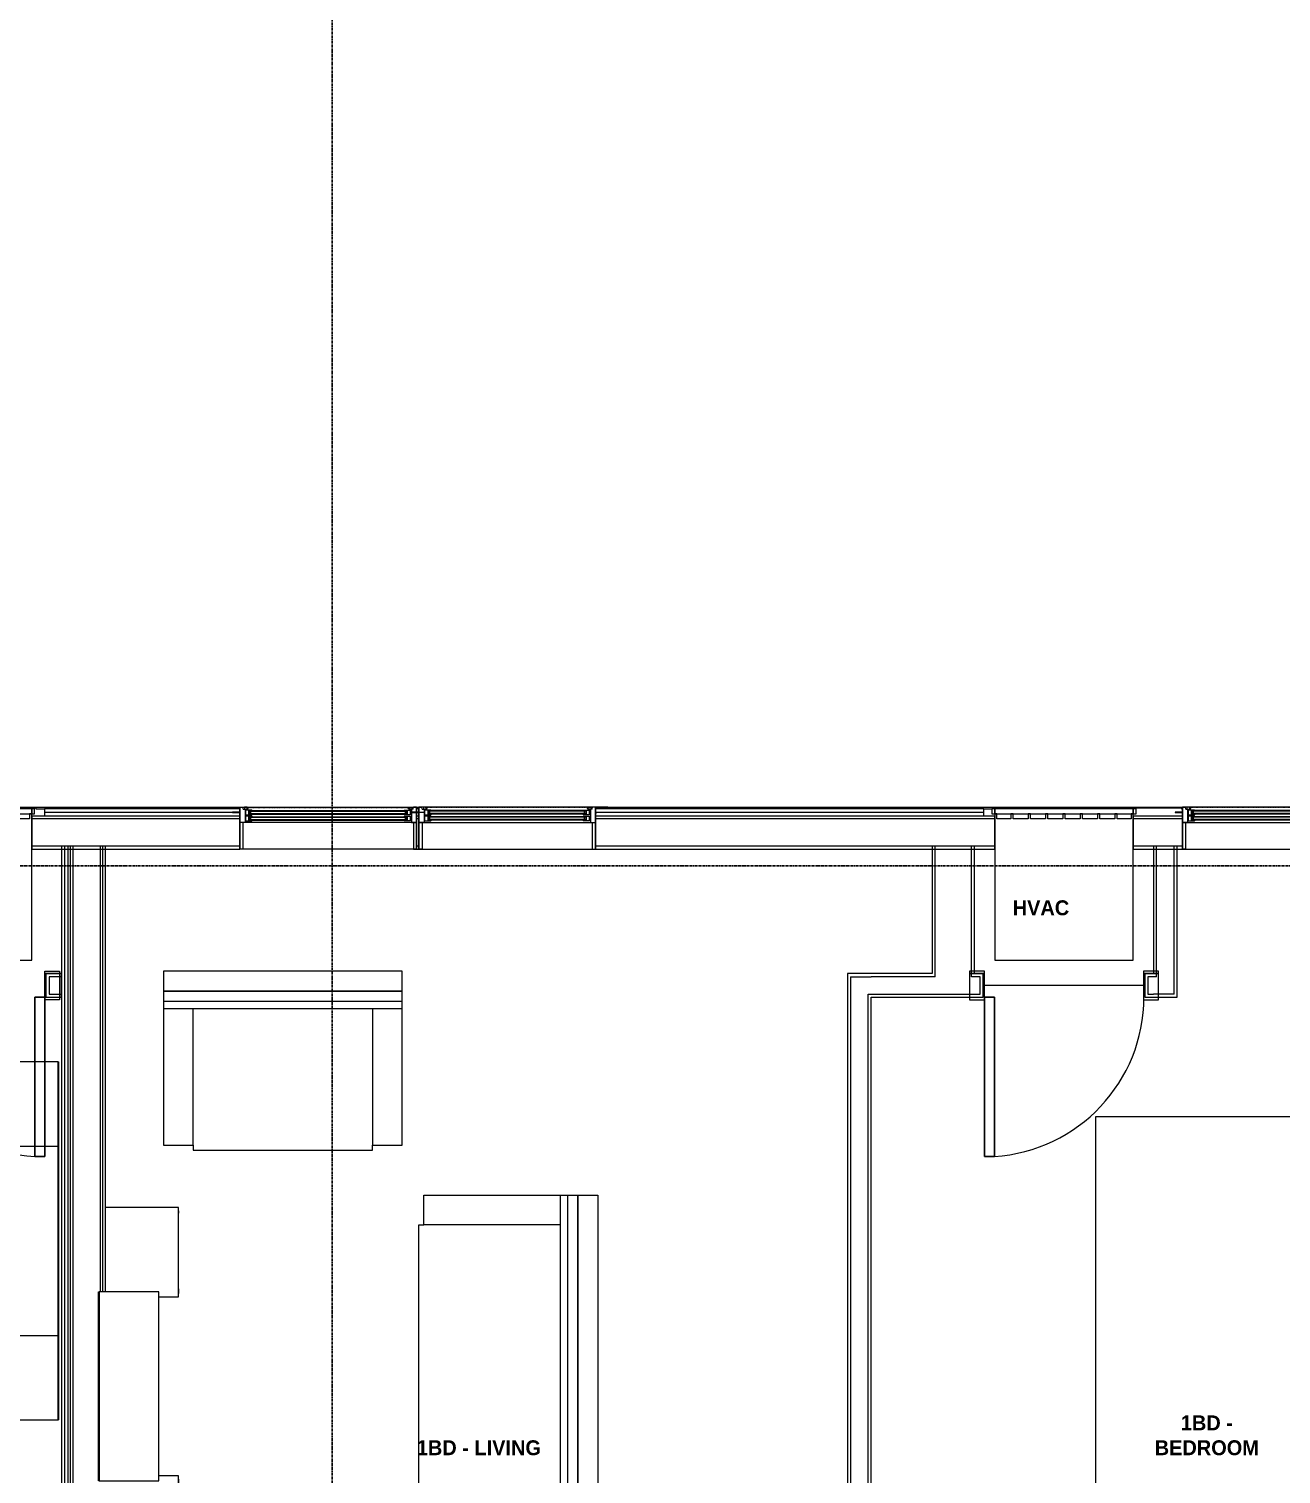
# Model space of a CAD drawing. Header units: inches. Extents: x -4093 to -1777, y 9773 to 12264.
# Drawn here: x -3215.3 to -2963.5, y 10716.9 to 11007.4 of the extents above; entities that cross this region are included whole.
import ezdxf

# ---------------------------------------------------------------- set-up
doc = ezdxf.new("R2010")
doc.units = ezdxf.units.IN
doc.header["$MEASUREMENT"] = 0
doc.linetypes.add('Dash', pattern=[0.25, 0.125, -0.125])
doc.linetypes.add('Grid Line 1_2_', pattern=[0.875, 0.5, -0.125, 0.125, -0.125])
for name, color, linetype, lineweight in [('0-1', 7, 'Continuous', 5), ('0-2', 7, 'Continuous', 9), ('A-AREA-IDEN', 2, 'Continuous', 9), ('A-DETL-GENF', 92, 'Continuous', 18), ('A-DETL-GENF-HDLN', 1, 'Dash', 9), ('A-DOOR-1', 7, 'Continuous', 9), ('A-DOOR-2', 10, 'Continuous', 30), ('A-FLOR-1', 7, 'Continuous', 9), ('A-GENM', 5, 'Continuous', 9), ('A-GLAZ', 151, 'Continuous', 18), ('A-GLAZ-1', 151, 'Continuous', 9), ('A-GLAZ-2', 151, 'Continuous', 30), ('A-WALL', 113, 'Continuous', 18), ('A-WALL-1', 7, 'Continuous', 9), ('A-WALL-2', 250, 'Continuous', 18), ('A-WALL-3', 113, 'Continuous', 9), ('I-FURN', 30, 'Continuous', 9), ('I-FURN-1', 7, 'Continuous', 9), ('I-WALL-1', 7, 'Continuous', 9), ('S-GRID-1', 1, 'Grid Line 1_2_', 30)]:
    doc.layers.add(name, color=color, linetype=linetype, lineweight=lineweight)
doc.styles.add('Century Gothic_B', font='GOTHICB.TTF', dxfattribs={"height": 3})

# ---------------------------------------------------------------- blocks, each defined once
blk = doc.blocks.new('Entertainment_Center_14771 - Entertainment_Center_14771-1352616-BACKGROUND - 2ND FLOOR')
at = {"layer": 'I-FURN-1'}
for p, q in [((-36, 6.12), (-19, 6.12)), ((-36, 6), (-36, 6.12)), ((-19, 6), (-36, 6)), ((-19, 6), (-36, 6)), ((-36, 6), (-36, -10)), ((-19, 6.12), (19, 6.12)), ((-19, 6), (-19, 6.12)), ((19, 6), (-19, 6)), ((19, 6), (-19, 6)), ((-19, 6), (-19, -6)), ((19, 6.12), (36, 6.12)), ((19, 6.12), (19, 6)), ((36, 6), (19, 6)), ((19, -6), (19, 6)), ((36, 6), (19, 6)), ((36, 6), (36, 6.12)), ((36, -10), (36, 6)), ((-19, -6), (19, -6)), ((-18, -10), (-18, -6)), ((18, -6), (18, -10)), ((-36, -10), (-18, -10)), ((-35.34, -10), (-35.34, -10.03)), ((-35.34, -10.03), (-34.85, -10.03)), ((-34.85, -10.03), (-34.85, -10)), ((-19.66, -10), (-19.66, -10.03)), ((-19.66, -10.03), (-18.66, -10.03)), ((-18.66, -10.03), (-18.66, -10)), ((18, -10), (36, -10)), ((18.66, -10), (18.66, -10.03)), ((18.66, -10.03), (19.66, -10.03)), ((19.66, -10.03), (19.66, -10)), ((34.85, -10), (34.85, -10.03)), ((34.85, -10.03), (35.34, -10.03)), ((35.34, -10.03), (35.34, -10))]:
    blk.add_line(p, q, dxfattribs=at)
blk = doc.blocks.new('SWING - SINGLE - FLUSH - SWING - 32_ x 80_ - WITH ACOUSTICAL SEAL-4346081-BACKGROUND - 2ND FLOOR')
at = {"layer": 'A-DOOR-1'}
for p, q in [((-19, 2.37), (-19, 2.87)), ((-19, 2.87), (-16, 2.87)), ((-19, 2.37), (-16, 2.37)), ((-19, -2.88), (-19, 2.37)), ((-16, 2.37), (-19, 2.37)), ((-16, 2.87), (-16, 2.37)), ((-16, 2.37), (-16, -2.88)), ((16, 2.37), (16, 2.87)), ((16, 2.87), (19, 2.87)), ((16, 2.37), (19, 2.37)), ((16, -2.88), (16, 2.37)), ((19, 2.37), (16, 2.37)), ((19, 2.87), (19, 2.37)), ((19, 2.37), (19, -2.88)), ((-16, -2.88), (-19, -2.88)), ((19, -2.88), (16, -2.88))]:
    blk.add_line(p, q, dxfattribs=at)
blk.add_arc((16, -2.38), 32.07, 180, 266.4241, dxfattribs=at)
at = {"layer": 'A-DOOR-2'}
for p, q in [((14, -2.38), (14, -34.38)), ((16, -2.38), (14, -2.38)), ((16, -2.38), (16, -34.38)), ((16, -34.38), (14, -34.38))]:
    blk.add_line(p, q, dxfattribs=at)
blk = doc.blocks.new('Entertainment_Center_14771 - Entertainment_Center_14771-V30-BACKGROUND - 2ND FLOOR')
at = {"layer": 'I-FURN-1'}
for p, q in [((-18, 10), (-36, 10)), ((-36, 10), (-36, -4.69)), ((-34.85, 10.03), (-35.34, 10.03)), ((-35.34, 10.03), (-35.34, 10)), ((-34.85, 10), (-34.85, 10.03)), ((-18.66, 10.03), (-19.66, 10.03)), ((-19.66, 10.03), (-19.66, 10)), ((-18.66, 10), (-18.66, 10.03)), ((-18, 6), (-18, 10)), ((36, 10), (18, 10)), ((18, 10), (18, 6)), ((18.66, 10.03), (18.66, 10)), ((19.66, 10.03), (18.66, 10.03)), ((19.66, 10), (19.66, 10.03)), ((35.34, 10.03), (34.85, 10.03)), ((34.85, 10.03), (34.85, 10)), ((35.34, 10), (35.34, 10.03)), ((36, -4.69), (36, 10)), ((19, 6), (-19, 6)), ((-19, 6), (-19, -6)), ((19, -6), (19, 6)), ((-19, -6), (19, -6)), ((-19, -6.13), (-19, -6)), ((-19, -6), (19, -6)), ((19, -6.13), (-19, -6.13)), ((19, -6), (19, -6.13))]:
    blk.add_line(p, q, dxfattribs=at)
blk = doc.blocks.new('Couch-Both_Arms-Generic - 1-1372852-BACKGROUND - 2ND FLOOR')
at = {"layer": 'I-FURN'}
for p, q in [((-42, 17.5), (-36, 17.5)), ((-42, -10), (-42, 17.5)), ((-36, 18.5), (36, 18.5)), ((-36, 17.5), (-36, 18.5)), ((-36, 17.5), (-36, -10)), ((36, 18.5), (36, 17.5)), ((36, 17.5), (42, 17.5)), ((36, -10), (36, 17.5)), ((42, 17.5), (42, -10)), ((-42, -10), (42, -10)), ((-42, -13.5), (-42, -10)), ((-42, -11.5), (42, -11.5)), ((42, -10), (42, -13.5)), ((-42, -13.5), (42, -13.5)), ((42, -13.5), (-42, -13.5))]:
    blk.add_line(p, q, dxfattribs=at)
at = {"layer": 'I-FURN-1'}
for p, q in [((-42, -17.5), (-42, -13.5)), ((42, -13.5), (42, -17.5)), ((42, -17.5), (-42, -17.5))]:
    blk.add_line(p, q, dxfattribs=at)
blk = doc.blocks.new('Couch-Both_Arms-Generic - 2-1352635-BACKGROUND - 2ND FLOOR')
at = {"layer": 'I-FURN'}
for p, q in [((-24, 13.5), (24, 13.5)), ((24, 13.5), (-24, 13.5)), ((-24, 13.5), (-24, 10)), ((24, 10), (24, 13.5)), ((-24, 11.5), (24, 11.5)), ((-24, 10), (-24, -17.5)), ((-24, 10), (24, 10)), ((-18, -17.5), (-18, 10)), ((18, 10), (18, -17.5)), ((24, -17.5), (24, 10)), ((-24, -17.5), (-18, -17.5)), ((-18, -17.5), (-18, -18.5)), ((-18, -18.5), (18, -18.5)), ((18, -18.5), (18, -17.5)), ((18, -17.5), (24, -17.5))]:
    blk.add_line(p, q, dxfattribs=at)
at = {"layer": 'I-FURN-1'}
for p, q in [((24, 17.5), (-24, 17.5)), ((-24, 17.5), (-24, 13.5)), ((24, 13.5), (24, 17.5))]:
    blk.add_line(p, q, dxfattribs=at)
blk = doc.blocks.new('Bed-Standard - King 78_ x 80_-V6-BACKGROUND - 2ND FLOOR')
at = {"layer": 'I-FURN-1'}
for p, q in [((-28.31, 41.8), (49.69, 41.8)), ((-28.31, -38.2), (-28.31, 41.8)), ((49.69, 41.8), (49.69, -38.2)), ((49.69, -24.2), (-28.31, -17.63)), ((-25.31, -24.2), (46.69, -24.2)), ((-25.31, -36.2), (-25.31, -24.2)), ((46.69, -36.2), (46.69, -24.2)), ((-25.31, -36.2), (46.69, -36.2))]:
    blk.add_line(p, q, dxfattribs=at)
blk = doc.blocks.new('SWING - SINGLE - FLUSH - SWING - 32_ x 80_ - WITH ACOUSTICAL SEAL-4346071-BACKGROUND - 2ND FLOOR')
at = {"layer": 'A-DOOR-1'}
for p, q in [((-16, 2.87), (-19, 2.87)), ((-19, 2.87), (-19, -2.38)), ((-16, -2.38), (-16, 2.87)), ((19, 2.87), (16, 2.87)), ((16, 2.87), (16, -2.38)), ((19, -2.38), (19, 2.87)), ((-19, -2.38), (-16, -2.38)), ((-16, -2.38), (-19, -2.38)), ((-19, -2.38), (-19, -2.88)), ((-19, -2.88), (-16, -2.88)), ((-16, -2.88), (-16, -2.38)), ((16, -2.38), (19, -2.38)), ((19, -2.38), (16, -2.38)), ((16, -2.38), (16, -2.88)), ((16, -2.88), (19, -2.88)), ((19, -2.88), (19, -2.38))]:
    blk.add_line(p, q, dxfattribs=at)
blk.add_arc((16, 2.37), 32.07, 93.5759, 180, dxfattribs=at)
at = {"layer": 'A-DOOR-2'}
for p, q in [((14, 2.37), (14, 34.38)), ((16, 34.38), (14, 34.38)), ((16, 2.37), (16, 34.38)), ((16, 2.37), (14, 2.37))]:
    blk.add_line(p, q, dxfattribs=at)
blk = doc.blocks.new('CTR - 1st Phase - Unit Layouts_rvt-1-BACKGROUND - 2ND FLOOR')
at = {"layer": 'A-FLOR-1'}
blk.add_line((-2991.17, 10815.13), (-3023.17, 10815.13), dxfattribs=at)
at = {"layer": 'A-WALL-1'}
for p, q in [((-2989.17, 10843.13), (-2989.17, 10817.51)), ((-2984.42, 10843.13), (-2989.17, 10843.13)), ((-2984.42, 10812.76), (-2984.42, 10843.13)), ((-3208.76, 10817.51), (-3211.89, 10817.51)), ((-3211.89, 10817.51), (-3211.89, 10812.76)), ((-3208.76, 10812.76), (-3208.76, 10817.51)), ((-3050.7, 10817.51), (-3050.7, 10711.16)), ((-3050.07, 10817.51), (-3050.7, 10817.51)), ((-3045.95, 10817.51), (-3050.07, 10817.51)), ((-3033.67, 10817.51), (-3045.95, 10817.51)), ((-3023.42, 10817.51), (-3025.17, 10817.51)), ((-3023.42, 10812.76), (-3023.42, 10817.51)), ((-2989.17, 10817.51), (-2990.92, 10817.51)), ((-2990.92, 10817.51), (-2990.92, 10812.76)), ((-3211.89, 10812.76), (-3208.76, 10812.76)), ((-3045.95, 10711.16), (-3045.95, 10812.76)), ((-3045.95, 10812.76), (-3023.42, 10812.76)), ((-2990.92, 10812.76), (-2989.17, 10812.76)), ((-2989.17, 10812.76), (-2985.05, 10812.76)), ((-2985.05, 10812.76), (-2984.42, 10812.76))]:
    blk.add_line(p, q, dxfattribs=at)
at = {"layer": 'A-WALL-2'}
for p, q in [((-3033.05, 10817.51), (-3033.05, 10843.13)), ((-3025.8, 10817.51), (-3025.8, 10843.13)), ((-2988.55, 10816.88), (-2988.55, 10843.13)), ((-2985.05, 10813.38), (-2985.05, 10843.13)), ((-3033.05, 10816.88), (-3033.05, 10817.51)), ((-3025.8, 10816.88), (-3025.8, 10817.51)), ((-3211.26, 10816.88), (-3211.26, 10815.13)), ((-3208.76, 10816.88), (-3211.26, 10816.88)), ((-3211.26, 10815.13), (-3211.26, 10813.38)), ((-3050.07, 10816.88), (-3050.07, 10711.79)), ((-3050.07, 10816.88), (-3046.57, 10816.88)), ((-3046.57, 10816.88), (-3045.95, 10816.88)), ((-3033.05, 10816.88), (-3045.95, 10816.88)), ((-3024.05, 10816.88), (-3025.8, 10816.88)), ((-3024.05, 10815.13), (-3024.05, 10816.88)), ((-3024.05, 10813.38), (-3024.05, 10815.13)), ((-2990.3, 10816.88), (-2990.3, 10815.13)), ((-2989.17, 10816.88), (-2990.3, 10816.88)), ((-2990.3, 10815.13), (-2990.3, 10813.38)), ((-2988.55, 10816.88), (-2989.17, 10816.88)), ((-3211.26, 10813.38), (-3208.76, 10813.38)), ((-3046.57, 10711.79), (-3046.57, 10813.38)), ((-3046.57, 10813.38), (-3045.95, 10813.38)), ((-3045.95, 10813.38), (-3024.05, 10813.38)), ((-2990.3, 10813.38), (-2989.17, 10813.38)), ((-2988.55, 10813.38), (-2989.17, 10813.38)), ((-2985.05, 10813.38), (-2988.55, 10813.38))]:
    blk.add_line(p, q, dxfattribs=at)
at = {"layer": 'I-WALL-1'}
for p, q in [((-3033.67, 10843.13), (-3033.67, 10817.51)), ((-3025.17, 10843.13), (-3033.67, 10843.13)), ((-3025.17, 10817.51), (-3025.17, 10843.13))]:
    blk.add_line(p, q, dxfattribs=at)
at = {"layer": '0-2'}
for name, p in [('SWING - SINGLE - FLUSH - SWING - 32_ x 80_ - WITH ACOUSTICAL SEAL-4346081-BACKGROUND - 2ND FLOOR', (-3228.14, 10815.13)), ('Couch-Both_Arms-Generic - 2-1352635-BACKGROUND - 2ND FLOOR', (-3164.25, 10800.49))]:
    blk.add_blockref(name, p, dxfattribs=at)
for name, p, rotation in [('SWING - SINGLE - FLUSH - SWING - 32_ x 80_ - WITH ACOUSTICAL SEAL-4346071-BACKGROUND - 2ND FLOOR', (-3007.17, 10815.13), 180), ('Entertainment_Center_14771 - Entertainment_Center_14771-1352616-BACKGROUND - 2ND FLOOR', (-3215.45, 10763.77), 269.9999999999737), ('Bed-Standard - King 78_ x 80_-V6-BACKGROUND - 2ND FLOOR', (-2958.97, 10739.07), 90.00000000002855), ('Couch-Both_Arms-Generic - 1-1372852-BACKGROUND - 2ND FLOOR', (-3118.42, 10730.99), 89.99999999994378), ('Entertainment_Center_14771 - Entertainment_Center_14771-V30-BACKGROUND - 2ND FLOOR', (-3195.2, 10734.5), 269.9999999999486)]:
    blk.add_blockref(name, p, dxfattribs=dict(at, rotation=rotation))
blk = doc.blocks.new('CTR - 1st Phase - Common Walls_rvt-1-BACKGROUND - 2ND FLOOR')
at = {"layer": 'A-WALL-2'}
for p, q in [((-3208.14, 10843.14), (-3208.14, 10475.54)), ((-3207.51, 10843.14), (-3207.51, 10475.54)), ((-3207.01, 10843.14), (-3207.01, 10475.54)), ((-3206.51, 10843.14), (-3206.51, 10475.54)), ((-3201.01, 10843.14), (-3201.01, 10753.5)), ((-3200.51, 10843.14), (-3200.51, 10753.5))]:
    blk.add_line(p, q, dxfattribs=at)
at = {"layer": 'I-WALL-1'}
for p, q in [((-3199.89, 10843.14), (-3208.76, 10843.14)), ((-3208.76, 10843.14), (-3208.76, 10476.16)), ((-3199.89, 10753.5), (-3199.89, 10843.14))]:
    blk.add_line(p, q, dxfattribs=at)
blk = doc.blocks.new('CTR - 1st Phase - Structure_rvt-1-BACKGROUND - 2ND FLOOR')
at = {"layer": 'S-GRID-1'}
for p, q in [((-3154.32, 9772.61), (-3154.32, 12247.5)), ((-1777.25, 10839.19), (-4076.95, 10839.19))]:
    blk.add_line(p, q, dxfattribs=at)
blk = doc.blocks.new('Window-Double_Hung-Marvin-Essential - 1-WIDE _TEMP LOWER_ ESDH3066-3454270-BACKGROUND - 2ND FLOOR')
at = {"layer": 'A-DETL-GENF'}
for p, q in [((-19.25, 3.23), (-19.25, 3.19)), ((-17.75, 3.23), (-19.25, 3.23)), ((-19.25, 3.19), (-17.9, 3.19)), ((-17.9, 3.19), (-17.9, 3.08)), ((-17.9, 3.08), (-17.75, 3.08)), ((-17.75, 4.28), (-17.16, 4.28)), ((-17.75, 4.28), (-17.75, 1.19)), ((-17.08, 3.87), (-17.16, 4.28)), ((-17.08, 3.87), (-16.19, 3.87)), ((-16.85, 4.25), (-16.85, 3.87)), ((-16.3, 4.25), (-16.85, 4.25)), ((-16.38, 3.77), (-16.72, 3.77)), ((-16.72, 3.77), (-16.72, 1.19)), ((-15.34, 3.69), (-16.56, 3.69)), ((-16.56, 2.75), (-16.56, 3.69)), ((-16.38, 3.87), (-16.38, 3.77)), ((-16.3, 4.01), (-16.3, 4.25)), ((-16.18, 4.01), (-16.3, 4.01)), ((-16.19, 3.97), (-16.1, 3.97)), ((-16.19, 3.87), (-16.19, 3.97)), ((-16.18, 4.22), (-16.1, 4.22)), ((-16.18, 4.22), (-16.18, 4.01)), ((-16.1, 3.97), (-16.1, 4.22)), ((-15.94, 2.87), (-15.94, 3.59)), ((-15.94, 3.59), (-15.28, 3.59)), ((15.84, 3.57), (-15.84, 3.57)), ((-15.84, 2.88), (-15.84, 3.57)), ((15.84, 3.45), (-15.84, 3.45)), ((15.84, 3.01), (-15.84, 3.01)), ((-15.54, 3.01), (-15.54, 3.45)), ((-15.34, 3.69), (-15.28, 3.63)), ((-15.28, 3.59), (-15.28, 3.63)), ((15.34, 3.69), (15.28, 3.63)), ((15.28, 3.59), (15.28, 3.63)), ((15.94, 3.59), (15.28, 3.59)), ((15.34, 3.69), (16.56, 3.69)), ((15.54, 3.01), (15.54, 3.45)), ((15.84, 2.88), (15.84, 3.57)), ((15.94, 2.87), (15.94, 3.59)), ((16.18, 4.22), (16.1, 4.22)), ((16.1, 3.97), (16.1, 4.22)), ((16.19, 3.97), (16.1, 3.97)), ((16.18, 4.22), (16.18, 4.01)), ((16.18, 4.01), (16.3, 4.01)), ((16.19, 3.87), (16.19, 3.97)), ((17.08, 3.87), (16.19, 3.87)), ((16.3, 4.01), (16.3, 4.25)), ((16.3, 4.25), (16.85, 4.25)), ((16.38, 3.87), (16.38, 3.77)), ((16.38, 3.77), (16.72, 3.77)), ((16.56, 2.75), (16.56, 3.69)), ((16.72, 3.77), (16.72, 1.19)), ((16.85, 4.25), (16.85, 3.87)), ((17.08, 3.87), (17.16, 4.28)), ((17.75, 4.28), (17.16, 4.28)), ((17.75, 4.28), (17.75, 1.19)), ((17.75, 3.23), (19.25, 3.23)), ((17.9, 3.08), (17.75, 3.08)), ((17.9, 3.19), (17.9, 3.08)), ((19.25, 3.19), (17.9, 3.19)), ((19.25, 3.23), (19.25, 3.19)), ((-16.72, 1.19), (-17.75, 1.19)), ((-16.56, 2.75), (-15.34, 2.75)), ((-15.34, 2.47), (-16.56, 2.47)), ((-16.56, 1.53), (-16.56, 2.47)), ((-16.56, 1.53), (-15.34, 1.53)), ((-15.28, 2.87), (-15.94, 2.87)), ((-15.94, 1.65), (-15.94, 2.37)), ((-15.94, 2.37), (-15.28, 2.37)), ((-15.28, 1.65), (-15.94, 1.65)), ((15.84, 2.88), (-15.84, 2.88)), ((15.84, 2.35), (-15.84, 2.35)), ((-15.84, 1.66), (-15.84, 2.35)), ((15.84, 2.23), (-15.84, 2.23)), ((15.84, 1.79), (-15.84, 1.79)), ((15.84, 1.66), (-15.84, 1.66)), ((-15.54, 1.79), (-15.54, 2.23)), ((-15.34, 2.75), (-15.28, 2.81)), ((-15.34, 2.47), (-15.28, 2.41)), ((-15.34, 1.53), (-15.28, 1.59)), ((-15.28, 2.81), (-15.28, 2.87)), ((-15.28, 2.37), (-15.28, 2.41)), ((-15.28, 1.59), (-15.28, 1.65)), ((15.28, 2.81), (15.28, 2.87)), ((15.28, 2.87), (15.94, 2.87)), ((15.34, 2.75), (15.28, 2.81)), ((15.34, 2.47), (15.28, 2.41)), ((15.28, 2.37), (15.28, 2.41)), ((15.94, 2.37), (15.28, 2.37)), ((15.28, 1.59), (15.28, 1.65)), ((15.28, 1.65), (15.94, 1.65)), ((15.34, 1.53), (15.28, 1.59)), ((16.56, 2.75), (15.34, 2.75)), ((15.34, 2.47), (16.56, 2.47)), ((16.56, 1.53), (15.34, 1.53)), ((15.54, 1.79), (15.54, 2.23)), ((15.84, 1.66), (15.84, 2.35)), ((15.94, 1.65), (15.94, 2.37)), ((16.56, 1.53), (16.56, 2.47)), ((16.72, 1.19), (17.75, 1.19))]:
    blk.add_line(p, q, dxfattribs=at)
at = {"layer": 'A-DETL-GENF-HDLN'}
blk.add_line((16.1, 4.22), (-16.5, 4.22), dxfattribs=at)
at = {"layer": 'A-GLAZ'}
for p, q in [((-17.13, 1.16), (-17.13, -4.19)), ((17.12, -4.19), (17.12, 1.16)), ((-17.13, -4.19), (-17.75, -4.19)), ((17.12, -4.19), (17.75, -4.19))]:
    blk.add_line(p, q, dxfattribs=at)
at = {"layer": 'A-GLAZ-1'}
for p, q in [((17.75, 4.28), (-17.75, 4.28)), ((20.46, 4.25), (17.75, 4.25)), ((17.75, 4.19), (20.46, 4.19)), ((20.46, 4.19), (20.46, 4.25)), ((-17.75, 1.19), (17.75, 1.19)), ((-17.75, -4.19), (17.75, -4.19))]:
    blk.add_line(p, q, dxfattribs=at)
at = {"layer": 'A-GLAZ-2'}
for p, q in [((-17.75, 4.28), (-17.75, 1.19)), ((17.75, 1.19), (17.75, 4.28)), ((-17.75, 1.16), (-17.75, -4.19)), ((17.75, -4.19), (17.75, 1.16))]:
    blk.add_line(p, q, dxfattribs=at)
blk = doc.blocks.new('V-Series_EWC4_SPVU_RFA_2015 - 2ND AND 3RD FLOOR-2226480-BACKGROUND - 2ND FLOOR')
at = {"layer": 'A-GENM'}
for p, q in [((-3859.97, 11740.34), (-3859.97, 11739.78)), ((-3858.97, 11740.34), (-3859.97, 11740.34)), ((-3859.97, 11739.78), (-3859.97, 11711.9)), ((-3858.97, 11739.78), (-3859.97, 11739.78)), ((-3859.97, 11739.78), (-3858.97, 11739.78)), ((-3858.97, 11739.78), (-3858.97, 11740.34)), ((-3858.97, 11711.9), (-3858.97, 11739.78)), ((-3829.54, 11739.78), (-3858.97, 11739.78)), ((-3858.97, 11739.78), (-3858.97, 11739.34)), ((-3858.97, 11739.34), (-3857.97, 11739.34)), ((-3857.97, 11739.34), (-3857.97, 11736.54)), ((-3829.54, 11711.9), (-3829.54, 11739.78)), ((-3857.97, 11736.54), (-3858.97, 11736.54)), ((-3858.97, 11736.54), (-3858.97, 11736.04)), ((-3858.97, 11736.04), (-3857.97, 11736.04)), ((-3857.97, 11736.04), (-3857.97, 11733.06)), ((-3857.97, 11733.06), (-3858.97, 11733.06)), ((-3858.97, 11733.06), (-3858.97, 11732.56)), ((-3858.97, 11732.56), (-3857.97, 11732.56)), ((-3857.97, 11732.56), (-3857.97, 11729.57)), ((-3857.97, 11729.57), (-3858.97, 11729.57)), ((-3858.97, 11729.57), (-3858.97, 11729.07)), ((-3858.97, 11729.07), (-3857.97, 11729.07)), ((-3857.97, 11729.07), (-3857.97, 11726.09)), ((-3857.97, 11726.09), (-3858.97, 11726.09)), ((-3858.97, 11726.09), (-3858.97, 11725.59)), ((-3858.97, 11725.59), (-3857.97, 11725.59)), ((-3857.97, 11725.59), (-3857.97, 11722.61)), ((-3857.97, 11722.61), (-3858.97, 11722.61)), ((-3858.97, 11722.61), (-3858.97, 11722.11)), ((-3858.97, 11722.11), (-3857.97, 11722.11)), ((-3857.97, 11722.11), (-3857.97, 11719.12)), ((-3857.97, 11719.12), (-3858.97, 11719.12)), ((-3858.97, 11719.12), (-3858.97, 11718.62)), ((-3858.97, 11718.62), (-3857.97, 11718.62)), ((-3857.97, 11718.62), (-3857.97, 11715.64)), ((-3857.97, 11715.64), (-3858.97, 11715.64)), ((-3858.97, 11715.64), (-3858.97, 11715.14)), ((-3858.97, 11715.14), (-3857.97, 11715.14)), ((-3857.97, 11715.14), (-3857.97, 11712.34)), ((-3859.97, 11711.9), (-3858.97, 11711.9)), ((-3859.97, 11711.9), (-3859.97, 11711.34)), ((-3858.97, 11711.9), (-3859.97, 11711.9)), ((-3859.97, 11711.34), (-3858.97, 11711.34)), ((-3857.97, 11712.34), (-3858.97, 11712.34)), ((-3858.97, 11712.34), (-3858.97, 11711.9)), ((-3858.97, 11711.34), (-3858.97, 11711.9)), ((-3858.97, 11711.9), (-3829.54, 11711.9))]:
    blk.add_line(p, q, dxfattribs=at)
blk = doc.blocks.new('Window-Double_Hung-Marvin-Essential - 2-WIDE _TEMP ALL LOW_ ESDH3066-3454268-BACKGROUND - 2ND FLOOR')
at = {"layer": 'A-DETL-GENF'}
for p, q in [((-19.25, 3.23), (-19.25, 3.19)), ((-17.75, 3.23), (-19.25, 3.23)), ((-19.25, 3.19), (-17.9, 3.19)), ((-17.9, 3.19), (-17.9, 3.08)), ((-17.9, 3.08), (-17.75, 3.08)), ((-17.75, 4.28), (-17.16, 4.28)), ((-17.75, 4.28), (-17.75, 1.19)), ((-17.08, 3.87), (-17.16, 4.28)), ((-17.08, 3.87), (-16.19, 3.87)), ((-16.85, 4.25), (-16.85, 3.87)), ((-16.3, 4.25), (-16.85, 4.25)), ((-16.38, 3.77), (-16.72, 3.77)), ((-16.72, 3.77), (-16.72, 1.19)), ((-15.34, 3.69), (-16.56, 3.69)), ((-16.56, 2.75), (-16.56, 3.69)), ((-16.38, 3.87), (-16.38, 3.77)), ((-16.3, 4.01), (-16.3, 4.25)), ((-16.18, 4.01), (-16.3, 4.01)), ((-16.19, 3.97), (-16.1, 3.97)), ((-16.19, 3.87), (-16.19, 3.97)), ((-16.18, 4.22), (-16.1, 4.22)), ((-16.18, 4.22), (-16.18, 4.01)), ((-16.1, 3.97), (-16.1, 4.22)), ((-15.94, 2.87), (-15.94, 3.59)), ((-15.94, 3.59), (-15.28, 3.59)), ((15.84, 3.57), (-15.84, 3.57)), ((-15.84, 2.88), (-15.84, 3.57)), ((15.84, 3.45), (-15.84, 3.45)), ((15.84, 3.01), (-15.84, 3.01)), ((-15.54, 3.01), (-15.54, 3.45)), ((-15.34, 3.69), (-15.28, 3.63)), ((-15.28, 3.59), (-15.28, 3.63)), ((15.34, 3.69), (15.28, 3.63)), ((15.28, 3.59), (15.28, 3.63)), ((15.94, 3.59), (15.28, 3.59)), ((15.34, 3.69), (16.56, 3.69)), ((15.54, 3.01), (15.54, 3.45)), ((15.84, 2.88), (15.84, 3.57)), ((15.94, 2.87), (15.94, 3.59)), ((16.18, 4.22), (16.1, 4.22)), ((16.1, 3.97), (16.1, 4.22)), ((16.19, 3.97), (16.1, 3.97)), ((16.18, 4.22), (16.18, 4.01)), ((16.18, 4.01), (16.3, 4.01)), ((16.19, 3.87), (16.19, 3.97)), ((17.08, 3.87), (16.19, 3.87)), ((16.3, 4.01), (16.3, 4.25)), ((16.3, 4.25), (16.85, 4.25)), ((16.38, 3.87), (16.38, 3.77)), ((16.38, 3.77), (16.72, 3.77)), ((16.56, 2.75), (16.56, 3.69)), ((16.72, 3.77), (16.72, 1.19)), ((16.85, 4.25), (16.85, 3.87)), ((17.08, 3.87), (17.16, 4.28)), ((17.75, 4.28), (17.16, 4.28)), ((17.75, 4.28), (17.75, 1.19)), ((17.75, 3.23), (19.25, 3.23)), ((17.9, 3.08), (17.75, 3.08)), ((17.9, 3.19), (17.9, 3.08)), ((19.25, 3.19), (17.9, 3.19)), ((19.25, 3.23), (19.25, 3.19)), ((-16.72, 1.19), (-17.75, 1.19)), ((-16.56, 2.75), (-15.34, 2.75)), ((-15.34, 2.47), (-16.56, 2.47)), ((-16.56, 1.53), (-16.56, 2.47)), ((-16.56, 1.53), (-15.34, 1.53)), ((-15.28, 2.87), (-15.94, 2.87)), ((-15.94, 1.65), (-15.94, 2.37)), ((-15.94, 2.37), (-15.28, 2.37)), ((-15.28, 1.65), (-15.94, 1.65)), ((15.84, 2.88), (-15.84, 2.88)), ((15.84, 2.35), (-15.84, 2.35)), ((-15.84, 1.66), (-15.84, 2.35)), ((15.84, 2.23), (-15.84, 2.23)), ((15.84, 1.79), (-15.84, 1.79)), ((15.84, 1.66), (-15.84, 1.66)), ((-15.54, 1.79), (-15.54, 2.23)), ((-15.34, 2.75), (-15.28, 2.81)), ((-15.34, 2.47), (-15.28, 2.41)), ((-15.34, 1.53), (-15.28, 1.59)), ((-15.28, 2.81), (-15.28, 2.87)), ((-15.28, 2.37), (-15.28, 2.41)), ((-15.28, 1.59), (-15.28, 1.65)), ((15.28, 2.81), (15.28, 2.87)), ((15.28, 2.87), (15.94, 2.87)), ((15.34, 2.75), (15.28, 2.81)), ((15.34, 2.47), (15.28, 2.41)), ((15.28, 2.37), (15.28, 2.41)), ((15.94, 2.37), (15.28, 2.37)), ((15.28, 1.59), (15.28, 1.65)), ((15.28, 1.65), (15.94, 1.65)), ((15.34, 1.53), (15.28, 1.59)), ((16.56, 2.75), (15.34, 2.75)), ((15.34, 2.47), (16.56, 2.47)), ((16.56, 1.53), (15.34, 1.53)), ((15.54, 1.79), (15.54, 2.23)), ((15.84, 1.66), (15.84, 2.35)), ((15.94, 1.65), (15.94, 2.37)), ((16.56, 1.53), (16.56, 2.47)), ((16.72, 1.19), (17.75, 1.19))]:
    blk.add_line(p, q, dxfattribs=at)
at = {"layer": 'A-DETL-GENF-HDLN'}
blk.add_line((16.1, 4.22), (-16.5, 4.22), dxfattribs=at)
at = {"layer": 'A-GLAZ'}
for p, q in [((-17.13, 1.16), (-17.13, -4.19)), ((17.12, -4.19), (17.12, 1.16)), ((-17.13, -4.19), (-17.75, -4.19)), ((17.12, -4.19), (17.75, -4.19))]:
    blk.add_line(p, q, dxfattribs=at)
at = {"layer": 'A-GLAZ-1'}
for p, q in [((17.75, 4.28), (-17.75, 4.28)), ((20.21, 4.25), (17.75, 4.25)), ((17.75, 4.19), (20.21, 4.19)), ((20.21, 4.19), (20.21, 4.25)), ((-17.75, 1.19), (17.75, 1.19)), ((-17.75, -4.19), (17.75, -4.19))]:
    blk.add_line(p, q, dxfattribs=at)
at = {"layer": 'A-GLAZ-2'}
for p, q in [((-17.75, 4.28), (-17.75, 1.19)), ((17.75, 1.19), (17.75, 4.28)), ((-17.75, 1.16), (-17.75, -4.19)), ((17.75, -4.19), (17.75, 1.16))]:
    blk.add_line(p, q, dxfattribs=at)
blk = doc.blocks.new('Perforated Panel at Magic-Pak - hvac panel - 2nd floor 2-2702973-BACKGROUND - 2ND FLOOR')
at = {"layer": 'A-GLAZ-1'}
for p, q in [((19.01, 4.19), (-19.01, 4.19)), ((-19.01, 4.12), (19.01, 4.12))]:
    blk.add_line(p, q, dxfattribs=at)
blk = doc.blocks.new('Window-Double_Hung-Marvin-Essential - 2-WIDE _TEMP ALL LOW_ ESDH3066-3454271-BACKGROUND - 2ND FLOOR')
at = {"layer": 'A-DETL-GENF'}
for p, q in [((-16.72, -1.19), (-17.75, -1.19)), ((-17.75, -4.28), (-17.75, -1.19)), ((-16.72, -3.77), (-16.72, -1.19)), ((-16.56, -1.53), (-15.34, -1.53)), ((-16.56, -1.53), (-16.56, -2.47)), ((-15.34, -2.47), (-16.56, -2.47)), ((-16.56, -2.75), (-15.34, -2.75)), ((-16.56, -2.75), (-16.56, -3.69)), ((-15.28, -1.65), (-15.94, -1.65)), ((-15.94, -1.65), (-15.94, -2.37)), ((-15.94, -2.37), (-15.28, -2.37)), ((-15.28, -2.87), (-15.94, -2.87)), ((-15.94, -2.87), (-15.94, -3.59)), ((15.84, -1.66), (-15.84, -1.66)), ((-15.84, -1.66), (-15.84, -2.35)), ((15.84, -1.79), (-15.84, -1.79)), ((15.84, -2.23), (-15.84, -2.23)), ((15.84, -2.35), (-15.84, -2.35)), ((15.84, -2.88), (-15.84, -2.88)), ((-15.84, -2.88), (-15.84, -3.57)), ((-15.54, -1.79), (-15.54, -2.23)), ((-15.34, -1.53), (-15.28, -1.59)), ((-15.34, -2.47), (-15.28, -2.41)), ((-15.34, -2.75), (-15.28, -2.81)), ((-15.28, -1.59), (-15.28, -1.65)), ((-15.28, -2.37), (-15.28, -2.41)), ((-15.28, -2.81), (-15.28, -2.87)), ((15.34, -1.53), (15.28, -1.59)), ((15.28, -1.59), (15.28, -1.65)), ((15.28, -1.65), (15.94, -1.65)), ((15.28, -2.37), (15.28, -2.41)), ((15.94, -2.37), (15.28, -2.37)), ((15.34, -2.47), (15.28, -2.41)), ((15.34, -2.75), (15.28, -2.81)), ((15.28, -2.81), (15.28, -2.87)), ((15.28, -2.87), (15.94, -2.87)), ((16.56, -1.53), (15.34, -1.53)), ((15.34, -2.47), (16.56, -2.47)), ((16.56, -2.75), (15.34, -2.75)), ((15.54, -1.79), (15.54, -2.23)), ((15.84, -1.66), (15.84, -2.35)), ((15.84, -2.88), (15.84, -3.57)), ((15.94, -1.65), (15.94, -2.37)), ((15.94, -2.87), (15.94, -3.59)), ((16.56, -1.53), (16.56, -2.47)), ((16.56, -2.75), (16.56, -3.69)), ((16.72, -3.77), (16.72, -1.19)), ((16.72, -1.19), (17.75, -1.19)), ((17.75, -4.28), (17.75, -1.19)), ((-19.25, -3.23), (-19.25, -3.19)), ((-19.25, -3.19), (-17.9, -3.19)), ((-17.75, -3.23), (-19.25, -3.23)), ((-17.9, -3.19), (-17.9, -3.08)), ((-17.9, -3.08), (-17.75, -3.08)), ((-17.75, -4.28), (-17.16, -4.28)), ((-17.08, -3.87), (-17.16, -4.28)), ((-17.08, -3.87), (-16.19, -3.87)), ((-16.85, -4.25), (-16.85, -3.87)), ((-16.3, -4.25), (-16.85, -4.25)), ((-16.38, -3.77), (-16.72, -3.77)), ((-15.34, -3.69), (-16.56, -3.69)), ((-16.38, -3.87), (-16.38, -3.77)), ((-16.18, -4.01), (-16.3, -4.01)), ((-16.3, -4.01), (-16.3, -4.25)), ((-16.19, -3.87), (-16.19, -3.97)), ((-16.19, -3.97), (-16.1, -3.97)), ((-16.18, -4.22), (-16.18, -4.01)), ((-16.18, -4.22), (-16.1, -4.22)), ((-16.1, -3.97), (-16.1, -4.22)), ((-15.94, -3.59), (-15.28, -3.59)), ((15.84, -3.01), (-15.84, -3.01)), ((15.84, -3.45), (-15.84, -3.45)), ((15.84, -3.57), (-15.84, -3.57)), ((-15.54, -3.01), (-15.54, -3.45)), ((-15.34, -3.69), (-15.28, -3.63)), ((-15.28, -3.59), (-15.28, -3.63)), ((15.28, -3.59), (15.28, -3.63)), ((15.94, -3.59), (15.28, -3.59)), ((15.34, -3.69), (15.28, -3.63)), ((15.34, -3.69), (16.56, -3.69)), ((15.54, -3.01), (15.54, -3.45)), ((16.19, -3.97), (16.1, -3.97)), ((16.1, -3.97), (16.1, -4.22)), ((16.18, -4.22), (16.1, -4.22)), ((16.18, -4.22), (16.18, -4.01)), ((16.18, -4.01), (16.3, -4.01)), ((17.08, -3.87), (16.19, -3.87)), ((16.19, -3.87), (16.19, -3.97)), ((16.3, -4.01), (16.3, -4.25)), ((16.3, -4.25), (16.85, -4.25)), ((16.38, -3.87), (16.38, -3.77)), ((16.38, -3.77), (16.72, -3.77)), ((16.85, -4.25), (16.85, -3.87)), ((17.08, -3.87), (17.16, -4.28)), ((17.75, -4.28), (17.16, -4.28)), ((17.9, -3.08), (17.75, -3.08)), ((17.75, -3.23), (19.25, -3.23)), ((17.9, -3.19), (17.9, -3.08)), ((19.25, -3.19), (17.9, -3.19)), ((19.25, -3.23), (19.25, -3.19))]:
    blk.add_line(p, q, dxfattribs=at)
at = {"layer": 'A-DETL-GENF-HDLN'}
blk.add_line((16.1, -4.22), (-16.5, -4.22), dxfattribs=at)
at = {"layer": 'A-GLAZ'}
for p, q in [((-17.13, 4.19), (-17.75, 4.19)), ((-17.13, -1.16), (-17.13, 4.19)), ((17.12, 4.19), (17.75, 4.19)), ((17.12, 4.19), (17.12, -1.16))]:
    blk.add_line(p, q, dxfattribs=at)
at = {"layer": 'A-GLAZ-1'}
for p, q in [((-17.75, 4.19), (17.75, 4.19)), ((-17.75, -1.19), (17.75, -1.19)), ((17.75, -4.28), (-17.75, -4.28)), ((17.75, -4.19), (20.21, -4.19)), ((20.21, -4.25), (17.75, -4.25)), ((20.21, -4.19), (20.21, -4.25))]:
    blk.add_line(p, q, dxfattribs=at)
at = {"layer": 'A-GLAZ-2'}
for p, q in [((-17.75, -1.16), (-17.75, 4.19)), ((17.75, 4.19), (17.75, -1.16)), ((-17.75, -4.28), (-17.75, -1.19)), ((17.75, -1.19), (17.75, -4.28))]:
    blk.add_line(p, q, dxfattribs=at)

msp = doc.modelspace()

# ---------------------------------------------------------------- linework, layer by layer
at = {"layer": 'A-WALL'}
for p, q in [((-3172.88, 10850.64), (-3212.17, 10850.64)), ((-3172.88, 10849.89), (-3212.17, 10849.89)), ((-3136.87, 10850.64), (-3137.38, 10850.64)), ((-3136.87, 10849.89), (-3137.38, 10849.89)), ((-3023.3, 10850.64), (-3101.37, 10850.64)), ((-3023.3, 10849.89), (-3101.37, 10849.89)), ((-3172.88, 10848.64), (-3214.74, 10848.64)), ((-3172.88, 10849.14), (-3212.17, 10849.14)), ((-3136.87, 10849.14), (-3137.38, 10849.14)), ((-3136.87, 10848.64), (-3137.38, 10848.64)), ((-3023.3, 10849.14), (-3101.37, 10849.14)), ((-3021.11, 10848.64), (-3101.37, 10848.64)), ((-2983.34, 10848.64), (-2993.24, 10848.64)), ((-3172.88, 10843.14), (-3214.74, 10843.14)), ((-3136.87, 10843.14), (-3137.38, 10843.14)), ((-3021.11, 10843.14), (-3101.37, 10843.14)), ((-2983.34, 10843.14), (-2993.24, 10843.14))]:
    msp.add_line(p, q, dxfattribs=at)
at = {"layer": 'A-WALL-3'}
for p, q in [((-3175.34, 10850.89), (-3213.92, 10850.89)), ((-3213.92, 10850.89), (-3213.92, 10850.64)), ((-3213.92, 10850.64), (-3212.17, 10850.64)), ((-3212.17, 10850.64), (-3212.17, 10849.14)), ((-3136.87, 10850.89), (-3137.38, 10850.89)), ((-3021.55, 10850.89), (-3098.91, 10850.89)), ((-3023.3, 10849.14), (-3023.3, 10850.64)), ((-3023.3, 10850.64), (-3021.55, 10850.64)), ((-3021.55, 10850.64), (-3021.55, 10850.89)), ((-2983.34, 10850.89), (-2983.52, 10850.89)), ((-2983.52, 10850.89), (-2983.52, 10850.64)), ((-2983.52, 10850.64), (-2983.34, 10850.64)), ((-3212.17, 10849.14), (-3214.74, 10849.14)), ((-3214.74, 10849.14), (-3214.74, 10842.51)), ((-3172.88, 10847.86), (-3172.88, 10847.89)), ((-3137.38, 10847.89), (-3137.38, 10847.86)), ((-3136.87, 10847.86), (-3136.87, 10847.89)), ((-3101.37, 10847.89), (-3101.37, 10847.86)), ((-3021.11, 10849.14), (-3023.3, 10849.14)), ((-3021.11, 10842.51), (-3021.11, 10849.14)), ((-2983.34, 10849.14), (-2993.24, 10849.14)), ((-2993.24, 10849.14), (-2993.24, 10842.51)), ((-2983.34, 10847.86), (-2983.34, 10847.89)), ((-3214.74, 10842.51), (-3172.88, 10842.51)), ((-3137.38, 10842.51), (-3136.87, 10842.51)), ((-3101.37, 10842.51), (-3021.11, 10842.51)), ((-2993.24, 10842.51), (-2983.34, 10842.51))]:
    msp.add_line(p, q, dxfattribs=at)

# ---------------------------------------------------------------- block references
at = {"layer": '0-1'}
for name in ['CTR - 1st Phase - Structure_rvt-1-BACKGROUND - 2ND FLOOR', 'CTR - 1st Phase - Unit Layouts_rvt-1-BACKGROUND - 2ND FLOOR', 'CTR - 1st Phase - Common Walls_rvt-1-BACKGROUND - 2ND FLOOR']:
    msp.add_blockref(name, (0, 0), dxfattribs=at)
at = {"layer": 'A-GENM', "rotation": 269.9999999999999}
for p in [(-14954.51, 6990.67), (-14733.01, 6990.67)]:
    msp.add_blockref('V-Series_EWC4_SPVU_RFA_2015 - 2ND AND 3RD FLOOR-2226480-BACKGROUND - 2ND FLOOR', p, dxfattribs=at)
at = {"layer": 'A-GLAZ-1'}
for name, p in [('Perforated Panel at Magic-Pak - hvac panel - 2nd floor 2-2702973-BACKGROUND - 2ND FLOOR', (-3232.94, 10846.7)), ('Window-Double_Hung-Marvin-Essential - 2-WIDE _TEMP ALL LOW_ ESDH3066-3454268-BACKGROUND - 2ND FLOOR', (-3119.12, 10846.7)), ('Perforated Panel at Magic-Pak - hvac panel - 2nd floor 2-2702973-BACKGROUND - 2ND FLOOR', (-3002.54, 10846.7)), ('Window-Double_Hung-Marvin-Essential - 1-WIDE _TEMP LOWER_ ESDH3066-3454270-BACKGROUND - 2ND FLOOR', (-2965.59, 10846.7))]:
    msp.add_blockref(name, p, dxfattribs=at)
at = {"layer": 'A-GLAZ-1', "rotation": 180}
msp.add_blockref('Window-Double_Hung-Marvin-Essential - 2-WIDE _TEMP ALL LOW_ ESDH3066-3454271-BACKGROUND - 2ND FLOOR', (-3155.13, 10846.7), dxfattribs=at)

# ---------------------------------------------------------------- texts
at = {"layer": 'A-AREA-IDEN', "char_height": 3, "attachment_point": 1, "style": 'Century Gothic_B'}
for s, insert, width in [('HVAC', (-3017.49, 10832.24), 15.049), ('1BD -', (-2983.68, 10728.68), 13.13), ('1BD - LIVING', (-3137.31, 10723.68), 31.411), ('BEDROOM', (-2988.93, 10723.68), 25.755)]:
    msp.add_mtext(s, dxfattribs=dict(at, insert=insert, width=width))

doc.saveas('drawing.dxf')
